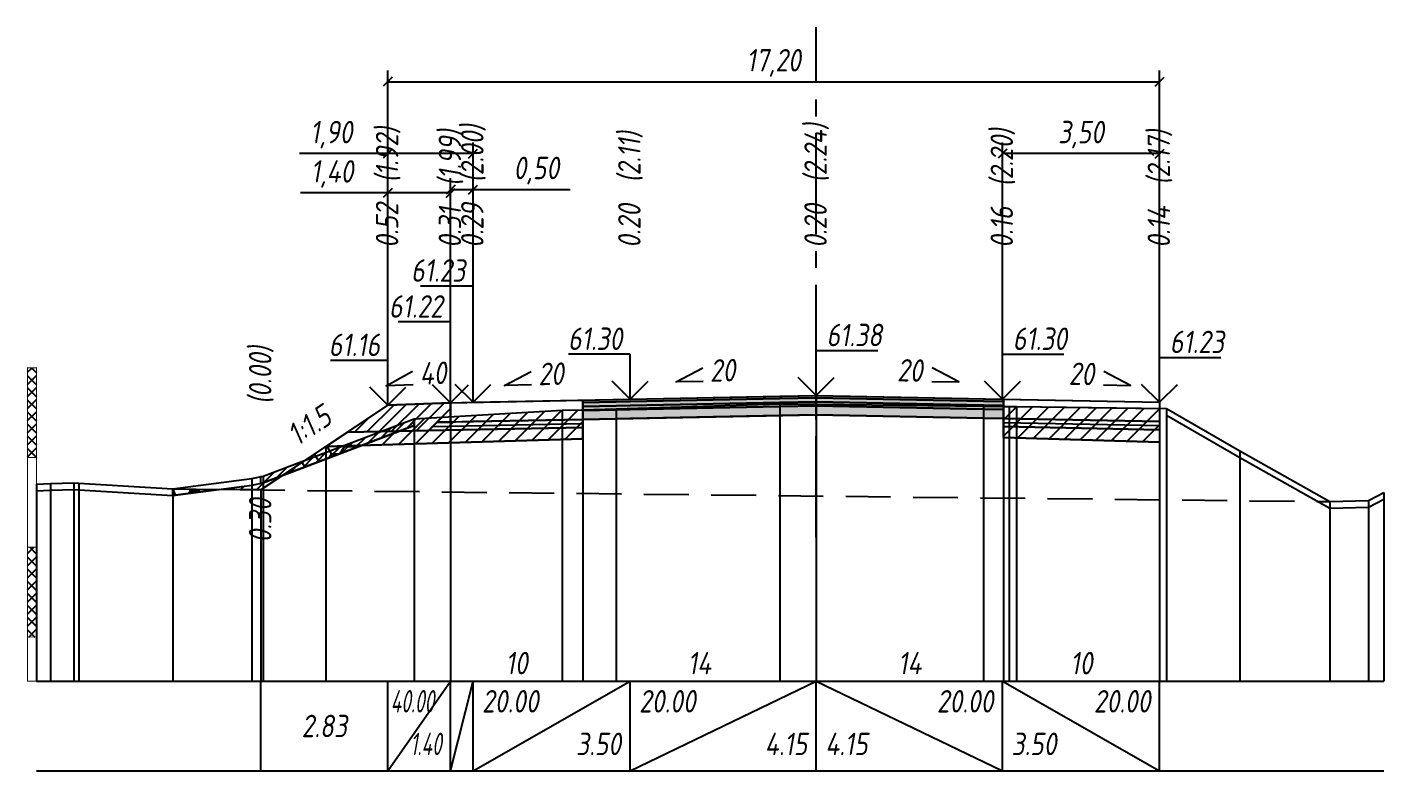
# Model space of a CAD drawing. Extents: x -717 to 1451, y -133302 to 233.
# Drawn here: x 78.9 to 230.1, y -57686 to -57603.1 of the extents above; entities that cross this region are included whole.
import ezdxf
from ezdxf.enums import TextEntityAlignment as Align

# ---------------------------------------------------------------- set-up
doc = ezdxf.new("R2010")
doc.units = 0
doc.linetypes.add('осевая2', pattern=[1.125, 0.75, -0.125, 0.125, -0.125])
doc.linetypes.add('штриховая', pattern=[0.75, 0.5, -0.25])
for name, color, linetype in [('Интерполированный поперечник', 2, 'Continuous'), ('Код_514', 1, 'Continuous'), ('Контур_0', 7, 'Continuous'), ('Контур_2521', 7, 'Continuous'), ('Контур_2564', 7, 'Continuous'), ('Контур_2660', 7, 'Continuous'), ('Контур_2665', 7, 'Continuous'), ('Контур_400', 7, 'Continuous'), ('Контур_508', 7, 'Continuous'), ('Контур_512', 7, 'Continuous'), ('Контур_513', 7, 'Continuous'), ('Контур_818', 7, 'Continuous'), ('Красный поперечник', 1, 'Continuous'), ('Линейка абсолютных высот', 7, 'Continuous'), ('Объём_2501', 7, 'Continuous'), ('Объём_2564', 7, 'Continuous'), ('Объём_2650', 7, 'Continuous'), ('Объём_2660', 7, 'Continuous'), ('Объём_2661', 7, 'Continuous'), ('Объём_2665', 7, 'Continuous'), ('Объём_2666', 7, 'Continuous'), ('Объём_2667', 7, 'Continuous'), ('Объём_2668', 7, 'Continuous'), ('Объём_2669', 7, 'Continuous'), ('Объём_2675', 7, 'Continuous'), ('Объём_2753', 7, 'Continuous'), ('Ось', 1, 'осевая2'), ('Откосы', 7, 'Continuous'), ('Отметки покрытия', 7, 'Continuous'), ('Рабочие отметки', 7, 'Continuous'), ('Рабочие отметки доп.', 7, 'Continuous'), ('Слои выравнивания', 7, 'Continuous'), ('Таблица', 7, 'Continuous'), ('Уклоны проезжей части', 7, 'Continuous'), ('Черный поперечник', 3, 'Continuous')]:
    doc.layers.add(name, color=color, linetype=linetype)
for name, color, linetype, true_color in [('Контур_2540', 2, 'Continuous', 0xffff00), ('Контур_2560', 2, 'Continuous', 0xffff00), ('Контур_2561', 7, 'Continuous', 0xff8040), ('Контур_2562', 3, 'Continuous', 0x00ff00), ('Контур_2563', 7, 'Continuous', 0xff8000), ('Контур_2570', 7, 'Continuous', 0x80ff00), ('Контур_2725', 7, 'Continuous', 0x323232), ('Контур_2736', 4, 'Continuous', 0x00ffff), ('Контур_2737', 4, 'Continuous', 0x00ffff), ('Контур_2738', 4, 'Continuous', 0x00ffff), ('Контур_2739', 4, 'Continuous', 0x00ffff), ('Контур_2741', 4, 'Continuous', 0x00ffff), ('Контур_2742', 4, 'Continuous', 0x00ffff), ('Контур_2743', 4, 'Continuous', 0x00ffff), ('Контур_2744', 7, 'Continuous', 0xa4ffff), ('Контур_2745', 7, 'Continuous', 0xa4ffff), ('Контур_2747', 4, 'Continuous', 0x00ffff), ('Контур_2748', 4, 'Continuous', 0x00ffff), ('Контур_2749', 4, 'Continuous', 0x00ffff), ('Контур_2750', 4, 'Continuous', 0x00ffff), ('Контур_2751', 4, 'Continuous', 0x00ffff), ('Контур_2752', 4, 'Continuous', 0x00ffff), ('Контур_2760', 7, 'Continuous', 0x323232), ('Контур_2761', 7, 'Continuous', 0x323232), ('Контур_2762', 7, 'Continuous', 0x323232), ('Контур_2763', 7, 'Continuous', 0x323232), ('Контур_402', 7, 'Continuous', 0xff6464), ('Контур_703', 4, 'Continuous', 0x00ffff), ('Контур_705', 4, 'Continuous', 0x00ffff), ('Контур_707', 4, 'Continuous', 0x00ffff), ('Контур_720', 131, 'Continuous', 0xaaffff), ('Объём_2500', 7, 'Continuous', 0xc0c0c0), ('Объём_2520', 7, 'Continuous', 0x80ffff), ('Объём_2540', 2, 'Continuous', 0xffff00), ('Объём_2560', 2, 'Continuous', 0xffff00), ('Объём_2561', 7, 'Continuous', 0xff8040), ('Объём_2562', 3, 'Continuous', 0x00ff00), ('Объём_2563', 7, 'Continuous', 0xff8000), ('Объём_2570', 7, 'Continuous', 0x80ff00), ('Объём_2600', 7, 'Continuous', 0x808000), ('Объём_2746', 2, 'Continuous', 0xffff00)]:
    doc.layers.add(name, color=color, linetype=linetype, true_color=true_color)
doc.styles.get("Standard").update_dxf_attribs({"font": 'txt', "height": 2.5})
doc.styles.add('М', font='romand.shx', dxfattribs={"width": 0.8, "oblique": 10, "height": 2.5})
doc.dimstyles.new('ISO-25', dxfattribs={"dimtxt": 2.5, "dimasz": 2.5, "dimexe": 1.25, "dimexo": 0.625, "dimtad": 1, "dimtxsty": 'Standard', "dimcen": 2.5, "dimadec": 0, "dimazin": 0, "dimtfac": 1, "dimtmove": 0, "dimatfit": 3, "dimfxl": 1, "dimarcsym": 0})
pattern_1 = [(45.0000013, (0, 0), (-0.67351924, 0.673519211), []), (135.0000003, (0, 0), (-0.673519222, -0.67351923), [])]

# ---------------------------------------------------------------- blocks, each defined once
blk = doc.blocks.new('_Oblique')
at = {"color": 0, "linetype": 'ByBlock', "lineweight": -2}
blk.add_line((-0.5, -0.5), (0.5, 0.5), dxfattribs=at)
blk = doc.blocks.new('*D1383')
at = {"color": 0, "lineweight": -2, "transparency": 16777216}
for p, q in [((119.14, -57644.71), (119.14, -57620.37)), ((126.14, -57644.43), (126.14, -57620.37)), ((119.14, -57621.62), (109.4, -57621.62)), ((126.14, -57621.62), (119.14, -57621.62))]:
    blk.add_line(p, q, dxfattribs=at)
at = {"layer": 'Defpoints', "color": 0, "transparency": 16777216}
for p in [(126.14, -57621.62), (119.14, -57645.34), (126.14, -57645.06)]:
    blk.add_point(p, dxfattribs=at)
at = {"color": 0, "lineweight": -2, "transparency": 16777216, "rotation": 180}
blk.add_blockref('_Oblique', (119.14, -57621.62), dxfattribs=at)
at = {"color": 0, "lineweight": -2, "transparency": 16777216}
blk.add_blockref('_Oblique', (126.14, -57621.62), dxfattribs=at)
at = {"color": 0, "transparency": 16777216, "insert": (112.94, -57619.51), "char_height": 2.5, "width": 8.75, "attachment_point": 5, "style": 'М'}
blk.add_mtext('1,40', dxfattribs=at)
blk = doc.blocks.new('*D1384')
at = {"color": 0, "lineweight": -2, "transparency": 16777216}
for p, q in [((126.14, -57644.43), (126.14, -57619.99)), ((128.64, -57644.38), (128.64, -57619.99)), ((126.14, -57621.24), (128.64, -57621.24)), ((128.64, -57621.24), (139.46, -57621.24))]:
    blk.add_line(p, q, dxfattribs=at)
at = {"layer": 'Defpoints', "color": 0, "transparency": 16777216}
for p in [(128.64, -57621.24), (126.14, -57645.06), (128.64, -57645.01)]:
    blk.add_point(p, dxfattribs=at)
at = {"color": 0, "lineweight": -2, "transparency": 16777216, "rotation": 180}
blk.add_blockref('_Oblique', (126.14, -57621.24), dxfattribs=at)
at = {"color": 0, "lineweight": -2, "transparency": 16777216}
blk.add_blockref('_Oblique', (128.64, -57621.24), dxfattribs=at)
at = {"color": 0, "transparency": 16777216, "insert": (135.7, -57619.13), "char_height": 2.5, "width": 9.1667, "attachment_point": 5, "style": 'М'}
blk.add_mtext('0,50', dxfattribs=at)
blk = doc.blocks.new('*D1385')
at = {"color": 0, "lineweight": -2, "transparency": 16777216}
for p, q in [((187.64, -57644.03), (187.64, -57615.99)), ((205.14, -57644.38), (205.14, -57615.99)), ((205.14, -57617.24), (187.64, -57617.24))]:
    blk.add_line(p, q, dxfattribs=at)
at = {"layer": 'Defpoints', "color": 0, "transparency": 16777216}
for p in [(187.64, -57617.24), (187.64, -57644.66), (205.14, -57645.01)]:
    blk.add_point(p, dxfattribs=at)
at = {"color": 0, "lineweight": -2, "transparency": 16777216, "rotation": 180}
blk.add_blockref('_Oblique', (187.64, -57617.24), dxfattribs=at)
at = {"color": 0, "lineweight": -2, "transparency": 16777216}
blk.add_blockref('_Oblique', (205.14, -57617.24), dxfattribs=at)
at = {"color": 0, "transparency": 16777216, "insert": (196.39, -57615.13), "char_height": 2.5, "width": 9.5833, "attachment_point": 5, "style": 'М'}
blk.add_mtext('3,50', dxfattribs=at)
blk = doc.blocks.new('*D1386')
at = {"color": 0, "lineweight": -2, "transparency": 16777216}
for p, q in [((119.14, -57644.71), (119.14, -57615.99)), ((128.64, -57644.38), (128.64, -57615.99)), ((119.14, -57617.24), (109.31, -57617.24)), ((128.64, -57617.24), (119.14, -57617.24))]:
    blk.add_line(p, q, dxfattribs=at)
at = {"layer": 'Defpoints', "color": 0, "transparency": 16777216}
for p in [(128.64, -57617.24), (119.14, -57645.34), (128.64, -57645.01)]:
    blk.add_point(p, dxfattribs=at)
at = {"color": 0, "lineweight": -2, "transparency": 16777216, "rotation": 180}
blk.add_blockref('_Oblique', (119.14, -57617.24), dxfattribs=at)
at = {"color": 0, "lineweight": -2, "transparency": 16777216}
blk.add_blockref('_Oblique', (128.64, -57617.24), dxfattribs=at)
at = {"color": 0, "transparency": 16777216, "insert": (112.85, -57615.13), "char_height": 2.5, "width": 8.75, "attachment_point": 5, "style": 'М'}
blk.add_mtext('1,90', dxfattribs=at)
blk = doc.blocks.new('*D1387')
at = {"color": 0, "lineweight": -2, "transparency": 16777216}
for p, q in [((119.14, -57644.71), (119.14, -57607.99)), ((205.14, -57644.38), (205.14, -57607.99)), ((119.14, -57609.24), (205.14, -57609.24))]:
    blk.add_line(p, q, dxfattribs=at)
at = {"layer": 'Defpoints', "color": 0, "transparency": 16777216}
for p in [(205.14, -57609.24), (119.14, -57645.34), (205.14, -57645.01)]:
    blk.add_point(p, dxfattribs=at)
at = {"color": 0, "lineweight": -2, "transparency": 16777216, "rotation": 180}
blk.add_blockref('_Oblique', (119.14, -57609.24), dxfattribs=at)
at = {"color": 0, "lineweight": -2, "transparency": 16777216}
blk.add_blockref('_Oblique', (205.14, -57609.24), dxfattribs=at)
at = {"color": 0, "transparency": 16777216, "insert": (162.14, -57607.13), "char_height": 2.5, "width": 11.25, "attachment_point": 5, "style": 'М'}
blk.add_mtext('17,20', dxfattribs=at)

msp = doc.modelspace()

# ---------------------------------------------------------------- hatches: boundary and pattern name
at = {"layer": 'Линейка абсолютных высот'}
h = msp.add_hatch(dxfattribs=at)
h.set_pattern_fill('ANSI37', scale=0.3, style=0)
h.set_pattern_definition(pattern_1)
h.paths.add_polyline_path([(80, -57651.091), (80, -57641.091), (79, -57641.091), (79, -57651.091)])
h = msp.add_hatch(dxfattribs=at)
h.set_pattern_fill('ANSI37', scale=0.3, style=0)
h.set_pattern_definition(pattern_1)
h.paths.add_polyline_path([(80, -57671.091), (80, -57661.091), (79, -57661.091), (79, -57671.091)])
at = {"layer": 'Объём_2563'}
h = msp.add_hatch(dxfattribs=at)
h.set_pattern_fill('ANSI31', color=256, scale=0.3)
h.paths.add_polyline_path([(119.137, -57645.274), (126.137, -57644.994), (126.137, -57647.144), (124.637, -57647.174), (123.719, -57648.092), (114.637, -57648.274)])
at = {"layer": 'Объём_2570'}
h = msp.add_hatch(dxfattribs=at)
h.set_pattern_fill('ANSI31', color=256, scale=0.2)
h.paths.add_polyline_path([(105.269, -57653.909), (105, -57653.963), (105, -57653.213), (105.269, -57653.159), (122.061, -57646.775), (122.061, -57647.525)])
at = {"layer": 'Объём_2600'}
h = msp.add_hatch(dxfattribs=at)
h.set_pattern_fill('ANSI31', color=6, scale=0.4)
h.paths.add_polyline_path([(138.583, -57645.806), (140.858, -57645.775), (140.858, -57649.01), (116.209, -57649.749), (122.061, -57647.525), (122.061, -57646.775)])
h = msp.add_hatch(dxfattribs=at)
h.set_pattern_fill('ANSI31', color=6, scale=0.4)
h.paths.add_polyline_path([(188.372, -57645.422), (189.198, -57645.403), (205.137, -57645.625), (205.137, -57649.376), (187.739, -57648.854), (187.739, -57645.398)])
h = msp.add_hatch(dxfattribs=at)
h.set_pattern_fill('HONEY', color=5, scale=0.3)
h.paths.add_polyline_path([(107.401, -57653.098), (112.246, -57649.868), (116.209, -57649.749)])
h = msp.add_hatch(dxfattribs=at)
h.set_pattern_fill('ANSI31', color=6, scale=0.4)
h.paths.add_polyline_path([(105, -57654.699), (100.388, -57654.648), (103.988, -57654.17), (105.269, -57653.909), (107.401, -57653.098)])
h = msp.add_hatch(dxfattribs=at)
h.set_pattern_fill('HONEY', color=5, scale=0.3)
h.paths.add_polyline_path([(95.176, -57655.341), (95.176, -57654.591), (100.388, -57654.648)])
at = {"layer": 'Слои выравнивания'}
for color, points in [(2, [(140.858, -57644.699), (144.607, -57644.624), (146.137, -57644.594), (162.82, -57644.26), (166.887, -57644.179), (166.887, -57644.429), (162.82, -57644.51), (146.137, -57644.844), (144.607, -57644.874), (140.858, -57644.949)]), (3, [(140.858, -57644.949), (144.607, -57644.874), (146.137, -57644.844), (162.82, -57644.51), (166.887, -57644.429), (166.887, -57644.879), (162.82, -57644.96), (146.137, -57645.294), (144.607, -57645.324), (140.858, -57645.399)]), (2, [(166.887, -57644.179), (185.525, -57644.551), (187.637, -57644.594), (187.739, -57644.596), (187.739, -57644.846), (187.637, -57644.844), (185.525, -57644.801), (166.887, -57644.429)]), (3, [(166.887, -57644.429), (185.525, -57644.801), (187.637, -57644.844), (187.739, -57644.846), (187.739, -57645.296), (187.637, -57645.294), (185.525, -57645.251), (166.887, -57644.879)]), (4, [(140.858, -57645.399), (144.607, -57645.324), (146.137, -57645.294), (162.82, -57644.96), (166.887, -57644.879), (166.887, -57645.329), (162.82, -57645.41), (146.137, -57645.744), (144.607, -57645.774), (140.858, -57645.849)]), (5, [(140.858, -57645.849), (144.607, -57645.774), (146.137, -57645.744), (162.82, -57645.41), (166.887, -57645.329), (166.887, -57646.329), (162.82, -57646.41), (146.137, -57646.744), (144.607, -57646.774), (140.858, -57646.849)]), (4, [(166.887, -57644.879), (185.525, -57645.251), (187.637, -57645.294), (187.739, -57645.296), (187.739, -57645.746), (187.637, -57645.744), (185.525, -57645.701), (166.887, -57645.329)]), (5, [(166.887, -57645.329), (185.525, -57645.701), (187.637, -57645.744), (187.739, -57645.746), (187.739, -57646.746), (187.637, -57646.744), (185.525, -57646.701), (166.887, -57646.329)])]:
    msp.add_hatch(color=color, dxfattribs=at).paths.add_polyline_path(points)

# ---------------------------------------------------------------- linework, layer by layer
at = {"layer": 'Интерполированный поперечник', "linetype": 'штриховая', "ltscale": 10, "flags": 128}
msp.add_lwpolyline([(95.176, -57654.591), (224.107, -57656)], dxfattribs=at)
at = {"layer": 'Код_514'}
for p, q in [((105, -57686), (105, -57676)), ((119.137, -57686), (119.137, -57676)), ((119.137, -57686), (126.137, -57676)), ((126.137, -57686), (126.137, -57676)), ((126.137, -57686), (128.637, -57676)), ((128.637, -57686), (128.637, -57676)), ((128.637, -57686), (146.137, -57676)), ((146.137, -57686), (146.137, -57676)), ((146.137, -57686), (166.887, -57676)), ((166.887, -57686), (166.887, -57676)), ((166.887, -57676), (187.637, -57686)), ((187.637, -57686), (187.637, -57676)), ((187.637, -57676), (205.137, -57686)), ((205.137, -57686), (205.137, -57676))]:
    msp.add_line(p, q, dxfattribs=at)
at = {"layer": 'Контур_0', "flags": 128}
for points in [[(128.637, -57647.094), (126.137, -57647.144), (126.137, -57644.994), (140.858, -57644.699), (140.858, -57646.849), (128.637, -57647.094), (128.637, -57647.094)], [(205.137, -57647.094), (187.739, -57646.746), (187.739, -57644.596), (187.739, -57644.596), (187.739, -57644.596), (205.137, -57644.944), (205.137, -57647.094)], [(119.137, -57645.274), (105, -57654.699), (105, -57654.699), (105, -57654.699), (105, -57654.699), (105, -57654.699), (105, -57654.699), (105, -57654.699), (105, -57654.699), (105, -57654.699), (105, -57654.699), (105, -57654.699), (105, -57654.699), (105, -57654.699), (105, -57654.699), (105, -57654.699)], [(119.137, -57645.274), (105, -57654.699), (105, -57654.699), (105, -57654.699), (105, -57654.699), (105, -57654.699), (105, -57654.699), (105, -57654.699), (105, -57654.699), (105, -57654.699), (105, -57654.699), (105, -57654.699), (105, -57654.699), (105, -57654.699), (105, -57654.699), (105, -57654.699), (105, -57654.699), (105, -57654.699), (105, -57654.699), (105, -57654.699), (105, -57654.699), (105, -57654.699), (105, -57654.699), (105, -57654.699), (105, -57654.699), (105, -57654.699), (105, -57654.699), (105, -57654.699), (105, -57654.699), (105, -57654.699)], [(205.137, -57644.944), (205.137, -57648.994)], [(114.637, -57648.274), (123.719, -57648.092), (124.637, -57647.174), (126.137, -57647.144)], [(124.637, -57647.174), (140.858, -57646.849), (140.858, -57647.749), (123.719, -57648.092), (124.637, -57647.174), (124.637, -57647.174)], [(205.137, -57647.994), (187.739, -57647.646), (187.739, -57646.746), (187.739, -57646.746), (187.739, -57646.746), (205.137, -57647.094), (205.137, -57647.994)]]:
    msp.add_lwpolyline(points, dxfattribs=at)
at = {"layer": 'Контур_2521', "color": 250, "flags": 128}
for points in [[(124.178, -57647.633), (140.858, -57647.299)], [(187.739, -57647.196), (205.137, -57647.544)]]:
    msp.add_lwpolyline(points, dxfattribs=at)
at = {"layer": 'Контур_2540', "flags": 128}
for points in [[(123.719, -57648.092), (140.858, -57647.749), (140.858, -57649.01), (112.246, -57649.868), (114.637, -57648.274), (123.719, -57648.092), (123.719, -57648.092)], [(205.137, -57649.376), (187.739, -57648.854), (187.739, -57647.646), (187.739, -57647.646), (187.739, -57647.646), (205.137, -57647.994), (205.137, -57649.376)]]:
    msp.add_lwpolyline(points, dxfattribs=at)
at = {"layer": 'Контур_2560', "flags": 128}
msp.add_lwpolyline([(119.137, -57645.274), (119.137, -57645.274), (119.137, -57645.274), (126.137, -57644.994)], dxfattribs=at)
at = {"layer": 'Контур_2561', "flags": 128}
msp.add_lwpolyline([(126.137, -57644.994), (126.137, -57644.994), (119.137, -57645.274), (119.137, -57645.274), (126.137, -57644.994)], dxfattribs=at)
at = {"layer": 'Контур_2562', "flags": 128}
msp.add_lwpolyline([(119.137, -57645.274), (119.137, -57645.274), (119.137, -57645.274), (119.137, -57645.274), (119.137, -57645.274)], dxfattribs=at)
at = {"layer": 'Контур_2563', "flags": 128}
msp.add_lwpolyline([(119.137, -57645.274), (126.137, -57644.994), (126.137, -57647.144), (124.637, -57647.174), (123.719, -57648.092), (114.637, -57648.274), (119.137, -57645.274), (119.137, -57645.274)], dxfattribs=at)
at = {"layer": 'Контур_2564', "flags": 128}
msp.add_lwpolyline([(119.137, -57645.274), (126.137, -57644.994)], dxfattribs=at)
at = {"layer": 'Контур_2570', "flags": 128}
msp.add_lwpolyline([(80, -57654.82), (81.548, -57654.738), (84.158, -57654.67), (84.723, -57654.695), (95.176, -57655.341), (95.176, -57655.341), (103.988, -57654.17), (105.269, -57653.909), (122.061, -57647.525), (122.061, -57646.775), (138.583, -57645.806), (140.858, -57645.775), (144.607, -57645.652), (162.82, -57645.12), (166.887, -57645.163), (185.525, -57645.359), (187.739, -57645.398), (188.372, -57645.422), (189.198, -57645.403), (205.908, -57645.636), (205.908, -57646.386), (214.072, -57651.1), (224.107, -57656.75), (224.107, -57656.75), (228.414, -57656.643), (230.137, -57655.75)], dxfattribs=at)
at = {"layer": 'Контур_2660', "flags": 128}
for points in [[(112.246, -57649.868), (140.858, -57649.01)], [(187.739, -57648.854), (205.137, -57649.376)]]:
    msp.add_lwpolyline(points, dxfattribs=at)
at = {"layer": 'Контур_2665', "flags": 128}
msp.add_lwpolyline([(119.137, -57645.274), (119.137, -57645.274)], dxfattribs=at)
at = {"layer": 'Контур_2725', "flags": 128}
msp.add_lwpolyline([(140.858, -57646.849), (144.607, -57646.774), (146.137, -57646.744), (162.82, -57646.41), (166.887, -57646.329), (185.525, -57646.701), (187.637, -57646.744), (187.739, -57646.746)], dxfattribs=at)
at = {"layer": 'Контур_2736', "flags": 128}
msp.add_lwpolyline([(119.137, -57645.274), (105, -57654.699)], dxfattribs=at)
at = {"layer": 'Контур_2737', "flags": 128}
msp.add_lwpolyline([(105, -57654.699), (105, -57654.699)], dxfattribs=at)
at = {"layer": 'Контур_2738', "flags": 128}
msp.add_lwpolyline([(105, -57654.699), (105, -57654.699)], dxfattribs=at)
at = {"layer": 'Контур_2739', "flags": 128}
msp.add_lwpolyline([(105, -57654.699), (105, -57654.699)], dxfattribs=at)
at = {"layer": 'Контур_2741', "flags": 128}
msp.add_lwpolyline([(105, -57654.699), (105, -57654.699)], dxfattribs=at)
at = {"layer": 'Контур_2742', "flags": 128}
msp.add_lwpolyline([(105, -57654.699), (105, -57654.699)], dxfattribs=at)
at = {"layer": 'Контур_2743', "flags": 128}
msp.add_lwpolyline([(105, -57654.699), (105, -57654.699)], dxfattribs=at)
at = {"layer": 'Контур_2744', "flags": 128}
msp.add_lwpolyline([(105, -57654.699), (105, -57654.699)], dxfattribs=at)
msp.add_lwpolyline([(105, -57654.699), (105, -57654.699)], dxfattribs=at)
msp.add_lwpolyline([(105, -57654.699), (105, -57654.699)], dxfattribs=at)
msp.add_lwpolyline([(105, -57654.699), (105, -57654.699)], dxfattribs=at)
msp.add_lwpolyline([(105, -57654.699), (105, -57654.699)], dxfattribs=at)
msp.add_lwpolyline([(105, -57654.699), (105, -57654.699)], dxfattribs=at)
at = {"layer": 'Контур_2745', "flags": 128}
msp.add_lwpolyline([(105, -57654.699), (105, -57654.699)], dxfattribs=at)
msp.add_lwpolyline([(105, -57654.699), (105, -57654.699)], dxfattribs=at)
msp.add_lwpolyline([(105, -57654.699), (105, -57654.699)], dxfattribs=at)
msp.add_lwpolyline([(105, -57654.699), (105, -57654.699)], dxfattribs=at)
msp.add_lwpolyline([(105, -57654.699), (105, -57654.699)], dxfattribs=at)
msp.add_lwpolyline([(105, -57654.699), (105, -57654.699)], dxfattribs=at)
at = {"layer": 'Контур_2747', "flags": 128}
msp.add_lwpolyline([(105, -57654.699), (105, -57654.699)], dxfattribs=at)
at = {"layer": 'Контур_2748', "flags": 128}
msp.add_lwpolyline([(105, -57654.699), (105, -57654.699)], dxfattribs=at)
at = {"layer": 'Контур_2749', "flags": 128}
msp.add_lwpolyline([(105, -57654.699), (105, -57654.699)], dxfattribs=at)
at = {"layer": 'Контур_2750', "flags": 128}
msp.add_lwpolyline([(105, -57654.699), (105, -57654.699)], dxfattribs=at)
at = {"layer": 'Контур_2751', "flags": 128}
msp.add_lwpolyline([(105, -57654.699), (105, -57654.699)], dxfattribs=at)
at = {"layer": 'Контур_2752', "flags": 128}
msp.add_lwpolyline([(105, -57654.699), (105, -57654.699)], dxfattribs=at)
at = {"layer": 'Контур_2760', "flags": 128}
msp.add_lwpolyline([(140.858, -57644.699), (144.607, -57644.624), (146.137, -57644.594), (162.82, -57644.26), (166.887, -57644.179), (185.525, -57644.551), (187.637, -57644.594), (187.739, -57644.596)], dxfattribs=at)
at = {"layer": 'Контур_2761', "flags": 128}
msp.add_lwpolyline([(140.858, -57644.949), (144.607, -57644.874), (146.137, -57644.844), (162.82, -57644.51), (166.887, -57644.429), (185.525, -57644.801), (187.637, -57644.844), (187.739, -57644.846)], dxfattribs=at)
at = {"layer": 'Контур_2762', "flags": 128}
msp.add_lwpolyline([(140.858, -57645.399), (144.607, -57645.324), (146.137, -57645.294), (162.82, -57644.96), (166.887, -57644.879), (185.525, -57645.251), (187.637, -57645.294), (187.739, -57645.296)], dxfattribs=at)
at = {"layer": 'Контур_2763', "flags": 128}
msp.add_lwpolyline([(140.858, -57645.849), (144.607, -57645.774), (146.137, -57645.744), (162.82, -57645.41), (166.887, -57645.329), (185.525, -57645.701), (187.637, -57645.744), (187.739, -57645.746)], dxfattribs=at)
at = {"layer": 'Контур_400', "flags": 128}
for points in [[(126.137, -57644.994), (128.637, -57644.944), (128.637, -57644.944), (128.637, -57644.944), (128.637, -57644.944), (128.637, -57644.944), (128.637, -57644.944), (146.137, -57644.594), (166.887, -57644.179)], [(166.887, -57644.179), (187.637, -57644.594), (205.137, -57644.944)]]:
    msp.add_lwpolyline(points, dxfattribs=at)
at = {"layer": 'Контур_402', "flags": 128}
msp.add_lwpolyline([(112.246, -57649.868), (140.858, -57649.01), (140.858, -57646.849), (166.887, -57646.329), (187.739, -57646.746), (187.739, -57648.854), (205.137, -57649.376)], dxfattribs=at)
at = {"layer": 'Контур_508', "flags": 128}
msp.add_lwpolyline([(105, -57654.699), (112.246, -57649.868), (140.858, -57649.01), (140.858, -57646.849), (166.887, -57646.329), (187.739, -57646.746), (187.739, -57648.854), (205.137, -57649.376)], dxfattribs=at)
at = {"layer": 'Контур_512', "flags": 128}
for points in [[(105, -57654.699), (112.246, -57649.868), (140.858, -57649.01)], [(187.739, -57648.854), (205.137, -57649.376)]]:
    msp.add_lwpolyline(points, dxfattribs=at)
at = {"layer": 'Контур_513', "flags": 128}
msp.add_lwpolyline([(105, -57654.699), (112.246, -57649.868), (140.858, -57649.01), (140.858, -57646.849), (166.887, -57646.329), (187.739, -57646.746), (187.739, -57648.854), (205.137, -57649.376)], dxfattribs=at)
at = {"layer": 'Контур_703', "flags": 128}
for points in [[(119.137, -57645.274), (105, -57654.699)], [(105, -57654.699), (105, -57654.699)]]:
    msp.add_lwpolyline(points, dxfattribs=at)
at = {"layer": 'Контур_705', "flags": 128}
msp.add_lwpolyline([(105, -57654.699), (105, -57654.699)], dxfattribs=at)
at = {"layer": 'Контур_707', "flags": 128}
msp.add_lwpolyline([(105, -57654.699), (105, -57654.699)], dxfattribs=at)
at = {"layer": 'Контур_720', "flags": 128}
msp.add_lwpolyline([(105, -57654.699), (105, -57654.699)], dxfattribs=at)
at = {"layer": 'Контур_818', "flags": 128}
msp.add_lwpolyline([(105, -57653.963), (105.269, -57653.909), (122.061, -57647.525), (122.061, -57646.775), (138.583, -57645.806), (140.858, -57645.775), (144.607, -57645.652), (162.82, -57645.12), (166.887, -57645.163), (185.525, -57645.359), (187.739, -57645.398), (188.372, -57645.422), (189.198, -57645.403), (205.137, -57645.625)], dxfattribs=at)
at = {"layer": 'Красный поперечник'}
for p, q in [((128.637, -57644.944), (146.137, -57644.594)), ((146.137, -57644.594), (166.887, -57644.179)), ((166.887, -57644.179), (187.637, -57644.594)), ((187.637, -57644.594), (205.137, -57644.944)), ((105, -57654.699), (119.137, -57645.274)), ((119.137, -57645.274), (126.137, -57644.994)), ((126.137, -57644.994), (128.637, -57644.944)), ((140.858, -57649.01), (140.858, -57676)), ((187.739, -57648.854), (187.739, -57676)), ((112.246, -57649.868), (112.246, -57676)), ((205.137, -57649.376), (205.137, -57676)), ((105, -57654.699), (105, -57676))]:
    msp.add_line(p, q, dxfattribs=at)
at = {"layer": 'Линейка абсолютных высот', "color": 7, "const_width": 0.1, "flags": 128}
for points in [[(80, -57651.091), (80, -57641.091), (79, -57641.091), (79, -57651.091), (80, -57651.091)], [(80, -57661.091), (80, -57651.091), (79, -57651.091), (79, -57661.091), (80, -57661.091)], [(80, -57671.091), (80, -57661.091), (79, -57661.091), (79, -57671.091), (80, -57671.091)], [(80, -57676), (80, -57671.091), (79, -57671.091), (79, -57676), (80, -57676)]]:
    msp.add_lwpolyline(points, dxfattribs=at)
at = {"layer": 'Объём_2500', "flags": 128}
for points in [[(128.637, -57647.094), (126.137, -57647.144), (126.137, -57644.994), (140.858, -57644.699), (140.858, -57646.849), (128.637, -57647.094), (128.637, -57647.094)], [(205.137, -57647.094), (187.739, -57646.746), (187.739, -57644.596), (187.739, -57644.596), (187.739, -57644.596), (205.137, -57644.944), (205.137, -57647.094)]]:
    msp.add_lwpolyline(points, dxfattribs=at)
at = {"layer": 'Объём_2501', "flags": 128}
for points in [[(126.137, -57644.994), (128.637, -57644.944), (128.637, -57644.944), (128.637, -57644.944), (128.637, -57644.944), (128.637, -57644.944), (128.637, -57644.944), (146.137, -57644.594), (166.887, -57644.179)], [(166.887, -57644.179), (187.637, -57644.594), (205.137, -57644.944)]]:
    msp.add_lwpolyline(points, dxfattribs=at)
at = {"layer": 'Объём_2520', "color": 250, "flags": 128}
for points in [[(124.637, -57647.174), (140.858, -57646.849), (140.858, -57647.749), (123.719, -57648.092), (124.637, -57647.174), (124.637, -57647.174)], [(205.137, -57647.994), (187.739, -57647.646), (187.739, -57646.746), (187.739, -57646.746), (187.739, -57646.746), (205.137, -57647.094), (205.137, -57647.994)]]:
    msp.add_lwpolyline(points, dxfattribs=at)
at = {"layer": 'Объём_2540', "flags": 128}
for points in [[(123.719, -57648.092), (140.858, -57647.749), (140.858, -57649.01), (112.246, -57649.868), (114.637, -57648.274), (123.719, -57648.092), (123.719, -57648.092)], [(205.137, -57649.376), (187.739, -57648.854), (187.739, -57647.646), (187.739, -57647.646), (187.739, -57647.646), (205.137, -57647.994), (205.137, -57649.376)]]:
    msp.add_lwpolyline(points, dxfattribs=at)
at = {"layer": 'Объём_2560', "flags": 128}
msp.add_lwpolyline([(119.137, -57645.274), (119.137, -57645.274), (119.137, -57645.274), (126.137, -57644.994)], dxfattribs=at)
at = {"layer": 'Объём_2561', "flags": 128}
msp.add_lwpolyline([(126.137, -57644.994), (126.137, -57644.994), (119.137, -57645.274), (119.137, -57645.274), (126.137, -57644.994)], dxfattribs=at)
at = {"layer": 'Объём_2562', "flags": 128}
msp.add_lwpolyline([(119.137, -57645.274), (119.137, -57645.274), (119.137, -57645.274), (119.137, -57645.274), (119.137, -57645.274)], dxfattribs=at)
at = {"layer": 'Объём_2563', "color": 250, "flags": 128}
msp.add_lwpolyline([(119.137, -57645.274), (126.137, -57644.994), (126.137, -57647.144), (124.637, -57647.174), (123.719, -57648.092), (114.637, -57648.274), (119.137, -57645.274), (119.137, -57645.274)], dxfattribs=at)
at = {"layer": 'Объём_2564', "flags": 128}
msp.add_lwpolyline([(119.137, -57645.274), (126.137, -57644.994)], dxfattribs=at)
at = {"layer": 'Объём_2570', "flags": 128}
msp.add_lwpolyline([(105.269, -57653.909), (105, -57653.963), (105, -57653.213), (105.269, -57653.159), (122.061, -57646.775), (122.061, -57647.525), (105.269, -57653.909), (105.269, -57653.909)], dxfattribs=at)
at = {"layer": 'Объём_2600', "color": 5, "flags": 128}
for points in [[(107.401, -57653.098), (112.246, -57649.868), (116.209, -57649.749), (107.401, -57653.098), (107.401, -57653.098)], [(95.176, -57655.341), (95.176, -57654.591), (100.388, -57654.648), (95.176, -57655.341), (95.176, -57655.341)]]:
    msp.add_lwpolyline(points, dxfattribs=at)
at = {"layer": 'Объём_2650', "color": 6, "flags": 128}
for points in [[(138.583, -57645.806), (140.858, -57645.775), (140.858, -57649.01), (116.209, -57649.749), (122.061, -57647.525), (122.061, -57646.775), (138.583, -57645.806), (138.583, -57645.806)], [(188.372, -57645.422), (189.198, -57645.403), (205.137, -57645.625), (205.137, -57649.376), (187.739, -57648.854), (187.739, -57645.398), (188.372, -57645.422), (188.372, -57645.422)], [(105, -57654.699), (100.388, -57654.648), (103.988, -57654.17), (105.269, -57653.909), (107.401, -57653.098), (105, -57654.699), (105, -57654.699)]]:
    msp.add_lwpolyline(points, dxfattribs=at)
at = {"layer": 'Объём_2660', "flags": 128}
for points in [[(112.246, -57649.868), (140.858, -57649.01)], [(187.739, -57648.854), (205.137, -57649.376)]]:
    msp.add_lwpolyline(points, dxfattribs=at)
at = {"layer": 'Объём_2661', "flags": 128}
msp.add_lwpolyline([(119.137, -57645.274), (105, -57654.699)], dxfattribs=at)
at = {"layer": 'Объём_2665', "flags": 128}
msp.add_lwpolyline([(119.137, -57645.274), (119.137, -57645.274)], dxfattribs=at)
at = {"layer": 'Объём_2666', "flags": 128}
msp.add_lwpolyline([(119.137, -57645.274), (105, -57654.699)], dxfattribs=at)
at = {"layer": 'Объём_2667', "flags": 128}
msp.add_lwpolyline([(105, -57654.699), (105, -57654.699)], dxfattribs=at)
msp.add_lwpolyline([(105, -57654.699), (105, -57654.699)], dxfattribs=at)
at = {"layer": 'Объём_2668', "flags": 128}
msp.add_lwpolyline([(105, -57654.699), (105, -57654.699)], dxfattribs=at)
msp.add_lwpolyline([(105, -57654.699), (105, -57654.699)], dxfattribs=at)
at = {"layer": 'Объём_2669', "flags": 128}
msp.add_lwpolyline([(105, -57654.699), (105, -57654.699)], dxfattribs=at)
msp.add_lwpolyline([(105, -57654.699), (105, -57654.699)], dxfattribs=at)
at = {"layer": 'Объём_2675', "flags": 128}
msp.add_lwpolyline([(105, -57654.699), (105, -57654.699)], dxfattribs=at)
msp.add_lwpolyline([(105, -57654.699), (105, -57654.699)], dxfattribs=at)
msp.add_lwpolyline([(105, -57654.699), (105, -57654.699)], dxfattribs=at)
msp.add_lwpolyline([(105, -57654.699), (105, -57654.699)], dxfattribs=at)
msp.add_lwpolyline([(105, -57654.699), (105, -57654.699)], dxfattribs=at)
msp.add_lwpolyline([(105, -57654.699), (105, -57654.699)], dxfattribs=at)
msp.add_lwpolyline([(105, -57654.699), (105, -57654.699)], dxfattribs=at)
msp.add_lwpolyline([(105, -57654.699), (105, -57654.699)], dxfattribs=at)
msp.add_lwpolyline([(105, -57654.699), (105, -57654.699)], dxfattribs=at)
msp.add_lwpolyline([(105, -57654.699), (105, -57654.699)], dxfattribs=at)
msp.add_lwpolyline([(105, -57654.699), (105, -57654.699)], dxfattribs=at)
msp.add_lwpolyline([(105, -57654.699), (105, -57654.699)], dxfattribs=at)
at = {"layer": 'Объём_2746', "flags": 128}
for points in [[(122.061, -57647.525), (122.061, -57646.775), (138.583, -57645.806), (140.858, -57645.775), (140.858, -57649.01), (116.209, -57649.749), (122.061, -57647.525), (122.061, -57647.525)], [(205.137, -57649.376), (187.739, -57648.854), (187.739, -57645.398), (188.372, -57645.422), (189.198, -57645.403), (205.137, -57645.625), (205.137, -57649.376), (205.137, -57649.376)]]:
    msp.add_lwpolyline(points, dxfattribs=at)
at = {"layer": 'Объём_2753', "flags": 128}
for points in [[(140.858, -57644.699), (140.858, -57644.699)], [(187.739, -57644.596), (187.739, -57644.596)]]:
    msp.add_lwpolyline(points, dxfattribs=at)
at = {"layer": 'Ось', "ltscale": 15}
msp.add_line((166.887, -57659.971), (166.887, -57603.15), dxfattribs=at)
at = {"layer": 'Откосы', "color": 1, "flags": 128}
for points in [[(121.959, -57642.98), (118.961, -57643.1), (121.899, -57641.482)], [(135.162, -57643.002), (132.162, -57643.062), (135.132, -57641.502)], [(154.287, -57642.619), (151.287, -57642.679), (154.257, -57641.12)], [(179.776, -57642.619), (182.775, -57642.679), (179.806, -57641.12)], [(198.901, -57643.002), (201.9, -57643.062), (198.931, -57641.502)]]:
    msp.add_lwpolyline(points, dxfattribs=at)
at = {"layer": 'Отметки покрытия', "color": 1}
for p, q in [((128.637, -57631.994), (122.787, -57631.994)), ((128.637, -57644.944), (128.637, -57631.994)), ((126.137, -57635.994), (120.287, -57635.994)), ((126.137, -57644.994), (126.137, -57635.994)), ((146.137, -57639.594), (139.287, -57639.594)), ((146.137, -57644.594), (146.137, -57639.594)), ((166.887, -57644.179), (166.887, -57639.179)), ((166.887, -57639.179), (173.737, -57639.179)), ((187.637, -57644.594), (187.637, -57639.594)), ((187.637, -57639.594), (194.487, -57639.594)), ((205.137, -57644.944), (205.137, -57639.944)), ((205.137, -57639.944), (211.987, -57639.944)), ((119.137, -57640.274), (112.737, -57640.274)), ((119.137, -57645.274), (119.137, -57640.274)), ((126.137, -57644.994), (124.137, -57642.994)), ((126.137, -57644.994), (128.137, -57642.994)), ((128.637, -57644.944), (126.637, -57642.944)), ((128.637, -57644.944), (130.637, -57642.944)), ((146.137, -57644.594), (144.137, -57642.594)), ((146.137, -57644.594), (148.137, -57642.594)), ((166.887, -57644.179), (164.887, -57642.179)), ((166.887, -57644.179), (168.887, -57642.179)), ((187.637, -57644.594), (185.637, -57642.594)), ((187.637, -57644.594), (189.637, -57642.594)), ((205.137, -57644.944), (203.137, -57642.944)), ((205.137, -57644.944), (207.137, -57642.944)), ((119.137, -57645.274), (117.137, -57643.274)), ((119.137, -57645.274), (121.137, -57643.274))]:
    msp.add_line(p, q, dxfattribs=at)
at = {"layer": 'Слои выравнивания'}
for p, q in [((140.858, -57644.699), (140.858, -57676)), ((166.887, -57644.179), (166.887, -57676)), ((187.739, -57644.596), (187.739, -57676)), ((126.137, -57644.994), (126.137, -57676)), ((205.137, -57644.944), (205.137, -57676))]:
    msp.add_line(p, q, dxfattribs=at)
at = {"layer": 'Слои выравнивания', "color": 2, "flags": 128}
for points in [[(140.858, -57644.699), (144.607, -57644.624), (146.137, -57644.594), (162.82, -57644.26), (166.887, -57644.179), (166.887, -57644.429), (162.82, -57644.51), (146.137, -57644.844), (144.607, -57644.874), (140.858, -57644.949)], [(166.887, -57644.179), (185.525, -57644.551), (187.637, -57644.594), (187.739, -57644.596), (187.739, -57644.846), (187.637, -57644.844), (185.525, -57644.801), (166.887, -57644.429)]]:
    msp.add_lwpolyline(points, close=True, dxfattribs=at)
at = {"layer": 'Слои выравнивания', "color": 3, "flags": 128}
for points in [[(140.858, -57644.949), (144.607, -57644.874), (146.137, -57644.844), (162.82, -57644.51), (166.887, -57644.429), (166.887, -57644.879), (162.82, -57644.96), (146.137, -57645.294), (144.607, -57645.324), (140.858, -57645.399)], [(166.887, -57644.429), (185.525, -57644.801), (187.637, -57644.844), (187.739, -57644.846), (187.739, -57645.296), (187.637, -57645.294), (185.525, -57645.251), (166.887, -57644.879)]]:
    msp.add_lwpolyline(points, close=True, dxfattribs=at)
at = {"layer": 'Слои выравнивания', "color": 4, "flags": 128}
for points in [[(140.858, -57645.399), (144.607, -57645.324), (146.137, -57645.294), (162.82, -57644.96), (166.887, -57644.879), (166.887, -57645.329), (162.82, -57645.41), (146.137, -57645.744), (144.607, -57645.774), (140.858, -57645.849)], [(166.887, -57644.879), (185.525, -57645.251), (187.637, -57645.294), (187.739, -57645.296), (187.739, -57645.746), (187.637, -57645.744), (185.525, -57645.701), (166.887, -57645.329)]]:
    msp.add_lwpolyline(points, close=True, dxfattribs=at)
at = {"layer": 'Слои выравнивания', "color": 5, "flags": 128}
for points in [[(140.858, -57645.849), (144.607, -57645.774), (146.137, -57645.744), (162.82, -57645.41), (166.887, -57645.329), (166.887, -57646.329), (162.82, -57646.41), (146.137, -57646.744), (144.607, -57646.774), (140.858, -57646.849)], [(166.887, -57645.329), (185.525, -57645.701), (187.637, -57645.744), (187.739, -57645.746), (187.739, -57646.746), (187.637, -57646.744), (185.525, -57646.701), (166.887, -57646.329)]]:
    msp.add_lwpolyline(points, close=True, dxfattribs=at)
at = {"layer": 'Таблица'}
for p, q in [((80, -57676), (230.137, -57676)), ((80, -57686), (230.137, -57686))]:
    msp.add_line(p, q, dxfattribs=at)
at = {"layer": 'Черный поперечник', "color": 7}
for p, q in [((138.583, -57645.806), (138.583, -57676)), ((140.858, -57645.775), (140.858, -57676)), ((144.607, -57645.652), (144.607, -57676)), ((162.82, -57645.12), (162.82, -57676)), ((166.887, -57645.163), (166.887, -57676)), ((185.525, -57645.359), (185.525, -57676)), ((187.739, -57645.398), (187.739, -57676)), ((188.372, -57645.422), (188.372, -57676)), ((189.198, -57645.403), (189.198, -57676)), ((205.908, -57645.636), (205.908, -57676)), ((122.061, -57646.775), (122.061, -57676)), ((214.072, -57650.35), (214.072, -57676)), ((103.988, -57653.42), (103.988, -57676)), ((105.269, -57653.159), (105.269, -57676)), ((80, -57654.07), (80, -57676)), ((81.548, -57653.988), (81.548, -57676)), ((84.158, -57653.92), (84.158, -57676)), ((84.723, -57653.945), (84.723, -57676)), ((95.176, -57654.591), (95.176, -57676)), ((230.137, -57655), (230.137, -57676)), ((224.107, -57656), (224.107, -57676)), ((228.414, -57655.893), (228.414, -57676))]:
    msp.add_line(p, q, dxfattribs=at)
at = {"layer": 'Черный поперечник', "flags": 128}
msp.add_lwpolyline([(80, -57654.07), (81.548, -57653.988), (84.158, -57653.92), (84.723, -57653.945), (95.176, -57654.591), (103.988, -57653.42), (105.269, -57653.159), (122.061, -57646.775), (138.583, -57645.806), (140.858, -57645.775), (144.607, -57645.652), (162.82, -57645.12), (166.887, -57645.163), (185.525, -57645.359), (187.739, -57645.398), (188.372, -57645.422), (189.198, -57645.403), (205.908, -57645.636), (214.072, -57650.35), (224.107, -57656), (228.414, -57655.893), (230.137, -57655)], dxfattribs=at)

# ---------------------------------------------------------------- texts
at = {"layer": 'Код_514', "style": 'М', "oblique": 10}
for s, width, p in [('40.00', 0.6, (119.453, -57677)), ('20.00', 0.8, (129.637, -57677)), ('20.00', 0.8, (147.137, -57677))]:
    msp.add_text(s, height=2.5, dxfattribs=dict(at, width=width)).set_placement(p, align=Align.TOP_LEFT)
at = {"layer": 'Код_514', "style": 'М', "oblique": 10, "width": 0.8}
for p in [(186.637, -57677), (204.137, -57677)]:
    msp.add_text('20.00', height=2.5, dxfattribs=at).set_placement(p, align=Align.TOP_RIGHT)
msp.add_text('2.83', height=2.5, dxfattribs=at).set_placement((112.069, -57681), align=Align.MIDDLE_CENTER)
at = {"layer": 'Код_514', "style": 'М', "oblique": 10}
for s, width, p in [('1.40', 0.6, (125.137, -57685)), ('3.50', 0.8, (145.137, -57685)), ('4.15', 0.8, (165.887, -57685))]:
    msp.add_text(s, height=2.5, dxfattribs=dict(at, width=width)).set_placement(p, align=Align.BOTTOM_RIGHT)
at = {"layer": 'Код_514', "style": 'М', "oblique": 10, "width": 0.8}
for s, p in [('4.15', (167.887, -57685)), ('3.50', (188.637, -57685))]:
    msp.add_text(s, height=2.5, dxfattribs=at).set_placement(p, align=Align.BOTTOM_LEFT)
at = {"layer": 'Отметки покрытия', "color": 1, "style": 'М', "oblique": 10, "width": 0.8}
for s, p in [('61.23', (127.778, -57632.262)), ('61.22', (125.278, -57636.262)), ('61.30', (145.278, -57639.862)), ('61.16', (118.278, -57640.542))]:
    msp.add_text(s, height=2.5, dxfattribs=at).set_placement(p, align=Align.BOTTOM_RIGHT)
for s, p in [('61.38', (168.028, -57639.447)), ('61.30', (188.778, -57639.862)), ('61.23', (206.278, -57640.212))]:
    msp.add_text(s, height=2.5, dxfattribs=at).set_placement(p, align=Align.BOTTOM_LEFT)
at = {"layer": 'Рабочие отметки', "color": 1, "style": 'М', "oblique": 10, "width": 0.8}
for s, p in [('0.52', (119.059, -57627.744)), ('0.31', (126.059, -57627.744)), ('0.29', (128.559, -57627.744)), ('0.20', (146.059, -57627.744)), ('0.20', (166.809, -57627.744)), ('0.16', (187.559, -57627.744)), ('0.14', (205.059, -57627.744))]:
    msp.add_text(s, height=2.5, rotation=90, dxfattribs=at).set_placement(p, align=Align.MIDDLE_LEFT)
msp.add_text('0.30', height=2.5, rotation=90, dxfattribs=at).set_placement((104.922, -57655.63), align=Align.MIDDLE_RIGHT)
at = {"layer": 'Рабочие отметки доп.', "color": 1, "style": 'М', "oblique": 10, "width": 0.8}
for s, p in [('(1.92)', (119.059, -57620.444)), ('(1.99)', (126.059, -57620.844)), ('(2.00)', (128.559, -57620.444)), ('(2.24)', (166.809, -57620.444)), ('(2.20)', (187.559, -57620.894)), ('(2.17)', (205.059, -57620.694)), ('(2.11)', (146.059, -57620.444)), ('(0.00)', (104.922, -57645.13))]:
    msp.add_text(s, height=2.5, rotation=90, dxfattribs=at).set_placement(p, align=Align.MIDDLE_LEFT)
at = {"layer": 'Слои выравнивания', "style": 'М', "oblique": 10, "width": 0.8}
for s, p in [('10', (133.498, -57676)), ('14', (153.873, -57676)), ('14', (177.313, -57676)), ('10', (196.438, -57676))]:
    msp.add_text(s, height=2.5, dxfattribs=at).set_placement(p, align=Align.BOTTOM_CENTER)
at = {"layer": 'Уклоны проезжей части', "color": 1, "style": 'М', "oblique": 10, "width": 0.8}
for s, rotation, p in [('20', 1.14576, (156.492, -57643.386)), ('20', 358.85423, (177.282, -57643.386)), ('40', 2.29061, (124.263, -57643.696)), ('20', 1.14576, (137.367, -57643.769)), ('20', 358.85423, (196.407, -57643.769)), ('1:1.5', 33.69007, (111.514, -57649.154))]:
    msp.add_text(s, height=2.5, rotation=rotation, dxfattribs=at).set_placement(p, align=Align.BOTTOM_CENTER)

# ---------------------------------------------------------------- dimensions: what is measured, and where the dimension line sits
at = {"color": 5}
dim = msp.add_linear_dim(base=(205.137, -57609.241), p1=(119.137, -57645.336), p2=(205.137, -57645.006), angle=180, dimstyle='ISO-25', override={"dimasz": 1, "dimlfac": 0.2, "dimzin": 0, "dimtxsty": 'М', "dimblk1": 'Oblique', "dimblk2": 'Oblique', "dimsah": 1}, dxfattribs=at)
dim.commit()
dim.dimension.update_dxf_attribs({"geometry": '*D1387', "text_midpoint": (162.137, -57607.128)})
for base, p1, p2, picture, middle in [((128.637, -57617.241), (119.137, -57645.336), (128.637, -57645.006), '*D1386', (112.854, -57617.241)), ((128.637, -57621.241), (126.137, -57645.056), (128.637, -57645.006), '*D1384', (135.7, -57621.241)), ((126.137, -57621.621), (119.137, -57645.336), (126.137, -57645.056), '*D1383', (112.943, -57621.621))]:
    dim = msp.add_linear_dim(base=base, p1=p1, p2=p2, angle=180, dimstyle='ISO-25', override={"dimasz": 1, "dimlfac": 0.2, "dimzin": 0, "dimtxsty": 'М', "dimblk1": 'Oblique', "dimblk2": 'Oblique', "dimsah": 1}, dxfattribs=at)
    dim.commit()
    dim.dimension.update_dxf_attribs({"geometry": picture, "text_midpoint": middle, "dimtype": 160})
dim = msp.add_linear_dim(base=(187.637, -57617.241), p1=(205.137, -57645.006), p2=(187.637, -57644.656), dimstyle='ISO-25', override={"dimasz": 1, "dimlfac": 0.2, "dimzin": 0, "dimtxsty": 'М', "dimblk1": 'Oblique', "dimblk2": 'Oblique', "dimsah": 1}, dxfattribs=at)
dim.commit()
dim.dimension.update_dxf_attribs({"geometry": '*D1385', "text_midpoint": (196.387, -57615.128)})

doc.saveas('drawing.dxf')
